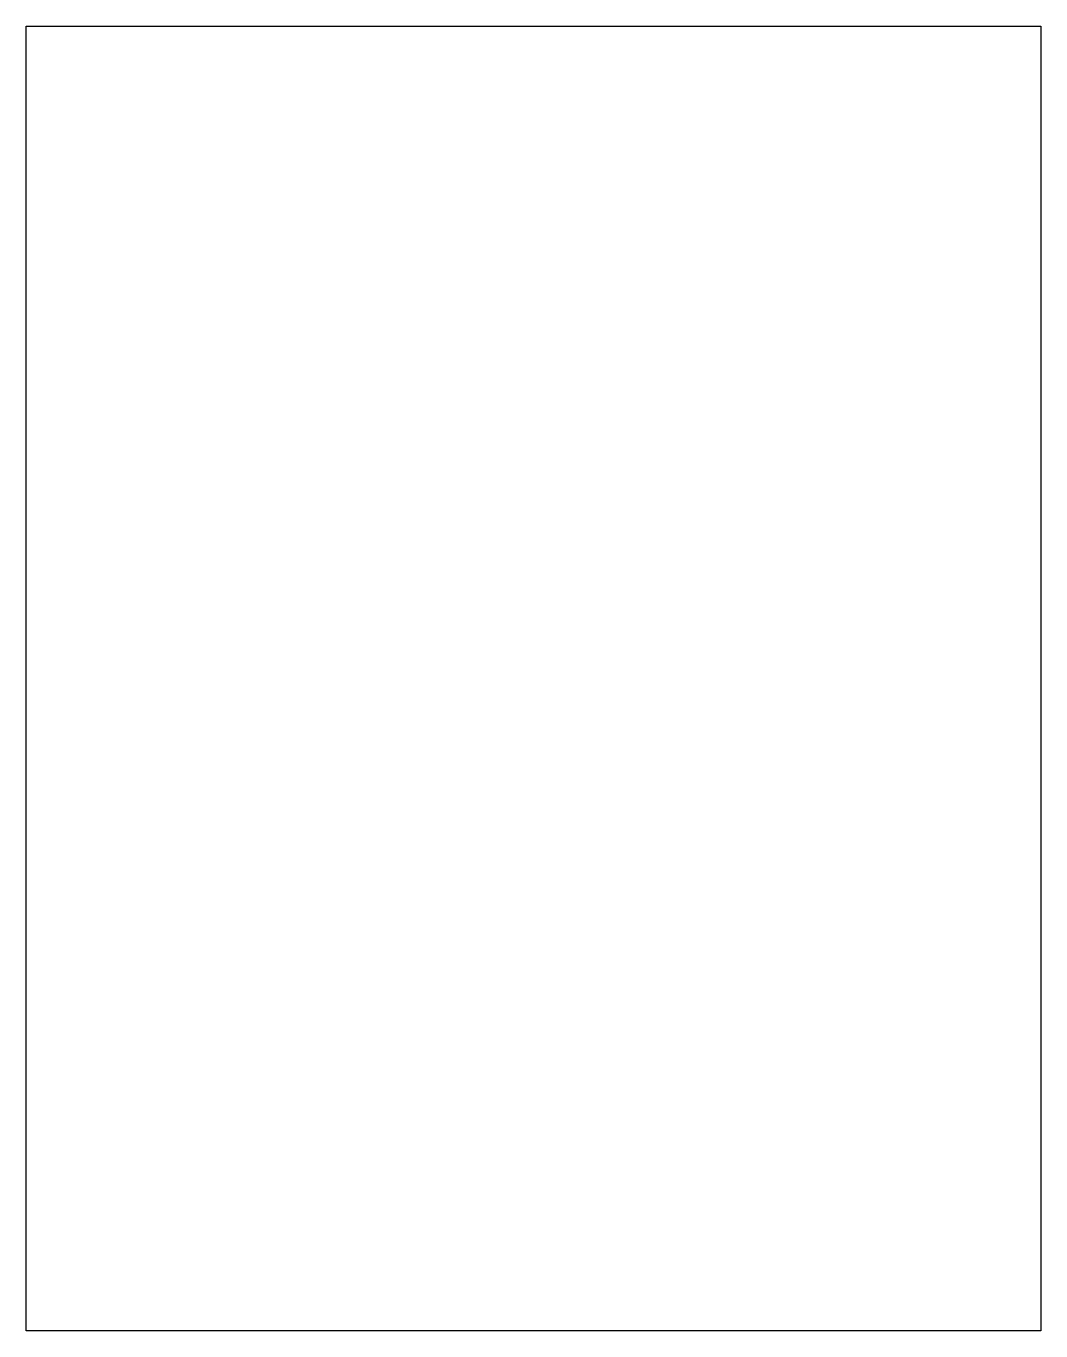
# Model space of a CAD drawing. Extents: x -0.175 to 0.175, y -0.8 to -0.35.
import ezdxf

# ---------------------------------------------------------------- set-up
doc = ezdxf.new("R2010")
doc.units = 0
doc.header["$MEASUREMENT"] = 0
doc.layers.add('Mark', color=7, linetype='Continuous')

msp = doc.modelspace()

# ---------------------------------------------------------------- linework, layer by layer
at = {"layer": 'Mark'}
msp.add_lwpolyline([(0.175, -0.8), (-0.175, -0.8), (-0.175, -0.35), (0.175, -0.35)], close=True, dxfattribs=at)

doc.saveas('drawing.dxf')
